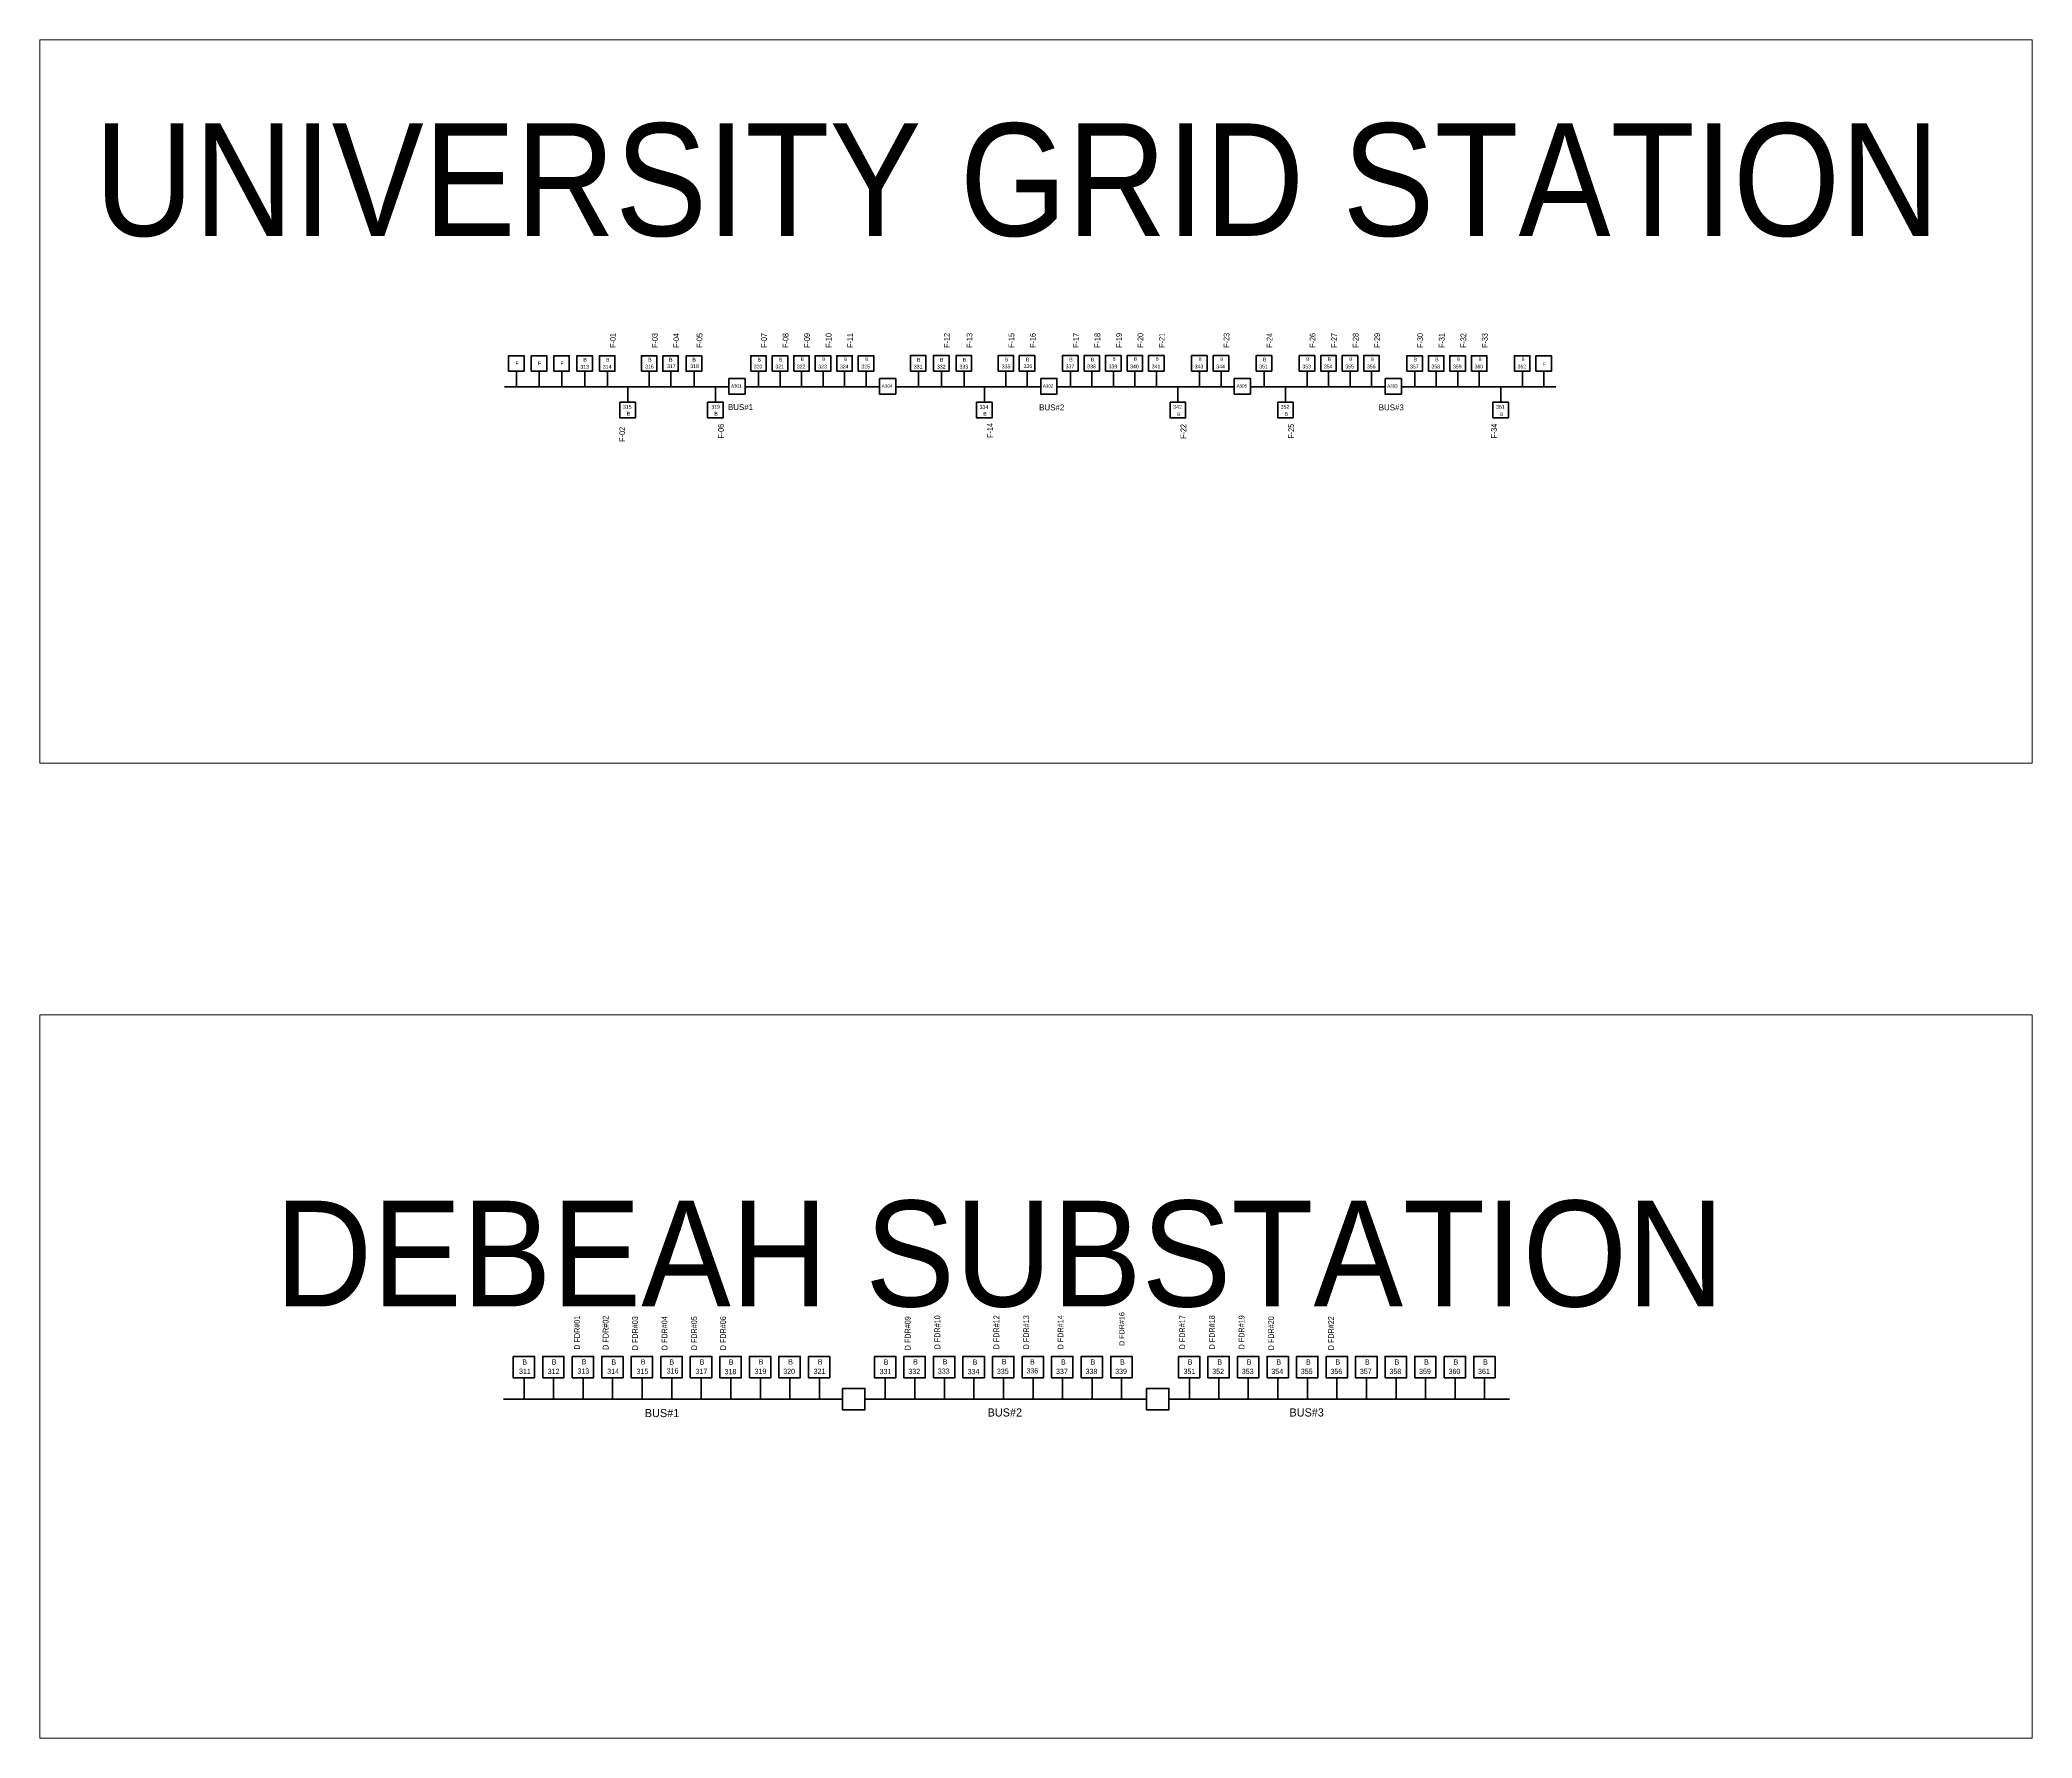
# Model space of a CAD drawing. Header units: metres. Extents: x 65984 to 144644, y -19036 to 23726.
# Drawn here: x 125443 to 127159, y 8153 to 9616 of the extents above; entities that cross this region are included whole.
import ezdxf
from ezdxf.enums import TextEntityAlignment as Align

# ---------------------------------------------------------------- set-up
doc = ezdxf.new("R2010")
doc.units = ezdxf.units.M
doc.header["$MEASUREMENT"] = 0
for name, color, linetype, lineweight in [('d_switch', 95, 'Continuous', 40), ('GRID STATION  04', 7, 'Continuous', 40), ('GRID STATION 01', 7, 'Continuous', 40), ('Level 37', 7, 'Continuous', 0), ('O H MAIN FEEDER', 4, 'Continuous', 100)]:
    doc.layers.add(name, color=color, linetype=linetype, lineweight=lineweight)
doc.styles.add('NASKHF', font='naskhf.shx', dxfattribs={"height": 8})
doc.styles.add('Style-Arial', font='arial.ttf')
doc.styles.add('Style-msdefault', font='msdefault.shx')

msp = doc.modelspace()

# ---------------------------------------------------------------- linework, layer by layer
at = {"layer": 'GRID STATION  04', "color": 121, "linetype": 'Continuous', "lineweight": 211, "ltscale": 0.482743}
for p, q in [((126036.5, 9316.9), (125843.4, 9316.9)), ((126166.2, 9316.9), (126050.5, 9316.9)), ((126305, 9316.9), (126180.2, 9316.9)), ((126471.7, 9316.9), (126319, 9316.9)), ((126601.5, 9316.9), (126485.8, 9316.9)), ((126748.6, 9316.9), (126615.6, 9316.9))]:
    msp.add_line(p, q, dxfattribs=at)
at = {"layer": 'GRID STATION  04', "color": 214, "linetype": 'Continuous', "lineweight": 70, "ltscale": 0.482743}
for p, q in [((125853.7, 9330.2), (125853.7, 9316.9)), ((125873.1, 9330.2), (125873.1, 9316.9)), ((125892.6, 9330.2), (125892.6, 9316.9)), ((126199.7, 9330.3), (126199.7, 9316.9))]:
    msp.add_line(p, q, dxfattribs=at)
at = {"layer": 'GRID STATION  04', "color": 121, "linetype": 'Continuous', "lineweight": 70, "ltscale": 0.482743}
for p, q in [((125912.4, 9330.2), (125912.4, 9316.9)), ((125931.9, 9330.2), (125931.9, 9316.9)), ((125949.5, 9303.6), (125949.5, 9317)), ((125968, 9330.2), (125968, 9316.9)), ((126062.1, 9330.2), (126062.1, 9316.9)), ((126080.6, 9330.2), (126080.6, 9316.9)), ((126099.1, 9330.2), (126099.1, 9316.9)), ((126117.7, 9330.2), (126117.7, 9316.9)), ((126136.2, 9330.2), (126136.2, 9316.9)), ((126154.7, 9330.2), (126154.7, 9316.9)), ((126239, 9330.3), (126239, 9316.9)), ((126256.6, 9303.5), (126256.6, 9316.9)), ((126275.1, 9330.3), (126275.1, 9316.9)), ((126330.6, 9330.3), (126330.6, 9316.9)), ((126349.1, 9330.3), (126349.1, 9316.9)), ((126386.2, 9330.3), (126386.2, 9316.9)), ((126404.7, 9330.3), (126404.7, 9316.9)), ((126423.2, 9303.5), (126423.2, 9316.9)), ((126441.8, 9330.3), (126441.8, 9316.9)), ((126460.3, 9330.3), (126460.3, 9316.9)), ((126497.4, 9330.3), (126497.4, 9316.9)), ((126515.9, 9303.5), (126515.9, 9316.9)), ((126534.4, 9330.3), (126534.4, 9316.9)), ((126552.9, 9330.3), (126552.9, 9316.9)), ((126571.5, 9330.3), (126571.5, 9316.9)), ((126590, 9330.3), (126590, 9316.9)), ((126627.1, 9330.2), (126627.1, 9316.9)), ((126645.6, 9330.2), (126645.6, 9316.9)), ((126664.2, 9330.2), (126664.2, 9316.9)), ((126682.7, 9330.2), (126682.7, 9316.9)), ((126701.2, 9303.6), (126701.2, 9317)), ((126719.8, 9330.2), (126719.8, 9316.9)), ((126738.3, 9330.2), (126738.3, 9316.9))]:
    msp.add_line(p, q, dxfattribs=at)
at = {"layer": 'GRID STATION  04', "color": 218, "linetype": 'Continuous', "lineweight": 70, "ltscale": 0.482743}
for p, q in [((125986.4, 9316.9), (125986.4, 9330.2)), ((126006.5, 9316.9), (126006.5, 9330.2)), ((126293.5, 9316.9), (126293.5, 9330.3))]:
    msp.add_line(p, q, dxfattribs=at)
at = {"layer": 'GRID STATION  04', "color": 251, "linetype": 'Continuous', "lineweight": 70, "ltscale": 0.482743}
msp.add_line((126025, 9303.6), (126025, 9317), dxfattribs=at)
at = {"layer": 'GRID STATION  04', "color": 5, "linetype": 'Continuous', "lineweight": 70, "ltscale": 0.482743}
msp.add_line((126219.5, 9330.3), (126219.5, 9316.9), dxfattribs=at)
at = {"layer": 'GRID STATION  04', "color": 6, "linetype": 'Continuous', "lineweight": 70, "ltscale": 0.482743}
msp.add_line((126367.7, 9330.3), (126367.7, 9316.9), dxfattribs=at)
at = {"layer": 'GRID STATION  04', "color": 121, "linetype": 'Continuous', "lineweight": 70, "ltscale": 0.588932}
for p, q in [((125860.1, 8445.3), (125860.1, 8463.7)), ((125885.5, 8463.7), (125885.5, 8445.3)), ((126038.1, 8463.7), (126038.1, 8445.3)), ((126063.6, 8463.7), (126063.6, 8445.3)), ((126089, 8463.7), (126089, 8445.3)), ((126114.4, 8463.7), (126114.4, 8445.3)), ((126171.2, 8445.3), (126171.2, 8463.7)), ((126247.5, 8463.7), (126247.5, 8445.3)), ((126349.3, 8463.7), (126349.3, 8445.3)), ((126374.7, 8463.7), (126374.7, 8445.3)), ((126534.7, 8463.7), (126534.7, 8445.3)), ((126585.6, 8463.7), (126585.6, 8445.3)), ((126611, 8463.7), (126611, 8445.3)), ((126636.4, 8463.7), (126636.4, 8445.3)), ((126661.9, 8463.7), (126661.9, 8445.3)), ((126687.3, 8463.7), (126687.3, 8445.3))]:
    msp.add_line(p, q, dxfattribs=at)
at = {"layer": 'GRID STATION  04', "color": 134, "linetype": 'Continuous', "lineweight": 70, "ltscale": 0.588932}
msp.add_line((125911, 8463.7), (125911, 8445.3), dxfattribs=at)
at = {"layer": 'GRID STATION  04', "color": 214, "linetype": 'Continuous', "lineweight": 70, "ltscale": 0.588932}
msp.add_line((125936.4, 8463.7), (125936.4, 8445.3), dxfattribs=at)
at = {"layer": 'GRID STATION  04', "color": 5, "linetype": 'Continuous', "lineweight": 70, "ltscale": 0.588932}
for p, q in [((125961.8, 8463.7), (125961.8, 8445.3)), ((126323.8, 8463.7), (126323.8, 8445.3)), ((126560.1, 8445.3), (126560.1, 8463.7))]:
    msp.add_line(p, q, dxfattribs=at)
at = {"layer": 'GRID STATION  04', "color": 218, "linetype": 'Continuous', "lineweight": 70, "ltscale": 0.588932}
msp.add_line((125987.3, 8445.3), (125987.3, 8463.7), dxfattribs=at)
at = {"layer": 'GRID STATION  04', "color": 251, "linetype": 'Continuous', "lineweight": 70, "ltscale": 0.588932}
for p, q in [((126012.7, 8463.7), (126012.7, 8445.3)), ((126298.4, 8445.3), (126298.4, 8463.7))]:
    msp.add_line(p, q, dxfattribs=at)
at = {"layer": 'GRID STATION  04', "color": 6, "linetype": 'Continuous', "lineweight": 70, "ltscale": 0.588932}
msp.add_line((126196.7, 8463.7), (126196.7, 8445.3), dxfattribs=at)
at = {"layer": 'GRID STATION  04', "color": 234, "linetype": 'Continuous', "lineweight": 70, "ltscale": 0.588932}
msp.add_line((126222.1, 8463.7), (126222.1, 8445.3), dxfattribs=at)
at = {"layer": 'GRID STATION  04', "color": 74, "linetype": 'Continuous', "lineweight": 70, "ltscale": 0.588932}
msp.add_line((126273, 8463.7), (126273, 8445.3), dxfattribs=at)
at = {"layer": 'GRID STATION  04', "color": 30, "linetype": 'Continuous', "lineweight": 70, "ltscale": 0.588932}
msp.add_line((126433, 8445.3), (126433, 8463.7), dxfattribs=at)
at = {"layer": 'GRID STATION  04', "color": 174, "linetype": 'Continuous', "lineweight": 70, "ltscale": 0.588932}
msp.add_line((126458.4, 8463.7), (126458.4, 8445.3), dxfattribs=at)
at = {"layer": 'GRID STATION  04', "color": 3, "linetype": 'Continuous', "lineweight": 70, "ltscale": 0.588932}
msp.add_line((126483.8, 8463.7), (126483.8, 8445.3), dxfattribs=at)
at = {"layer": 'GRID STATION  04', "color": 22, "linetype": 'Continuous', "lineweight": 70, "ltscale": 0.588932}
msp.add_line((126509.3, 8463.7), (126509.3, 8445.3), dxfattribs=at)
at = {"layer": 'GRID STATION  04', "color": 121, "linetype": 'Continuous', "lineweight": 211, "ltscale": 0.588932}
for p, q in [((126134.3, 8445.3), (125842.5, 8445.3)), ((126396.1, 8445.3), (126153.6, 8445.3)), ((126708.6, 8445.3), (126415.4, 8445.3))]:
    msp.add_line(p, q, dxfattribs=at)
at = {"layer": 'GRID STATION  04', "color": 214, "linetype": 'Continuous', "lineweight": 70, "ltscale": 0.482743, "flags": 128}
for points in [[(125846.8, 9330.2), (125846.8, 9343.6), (125860.2, 9343.6), (125860.2, 9330.2)], [(125866.3, 9330.2), (125866.3, 9343.6), (125879.7, 9343.6), (125879.7, 9330.2)], [(125885.8, 9330.2), (125885.8, 9343.6), (125899.1, 9343.6), (125899.1, 9330.2)], [(126192.9, 9330.3), (126192.9, 9343.7), (126206.2, 9343.7), (126206.2, 9330.3)]]:
    msp.add_lwpolyline(points, close=True, dxfattribs=at)
at = {"layer": 'GRID STATION  04', "color": 121, "linetype": 'Continuous', "lineweight": 70, "ltscale": 0.482743, "flags": 128}
for points in [[(125905.6, 9330.2), (125905.6, 9343.6), (125919, 9343.6), (125919, 9330.2)], [(125925.1, 9330.2), (125925.1, 9343.6), (125938.4, 9343.6), (125938.4, 9330.2)], [(125961.2, 9330.2), (125961.2, 9343.6), (125974.6, 9343.6), (125974.6, 9330.2)], [(126055.3, 9330.2), (126055.3, 9343.6), (126068.6, 9343.6), (126068.6, 9330.2)], [(126073.8, 9330.2), (126073.8, 9343.6), (126087.2, 9343.6), (126087.2, 9330.2)], [(126092.3, 9330.2), (126092.3, 9343.6), (126105.7, 9343.6), (126105.7, 9330.2)], [(126110.8, 9330.2), (126110.8, 9343.6), (126124.2, 9343.6), (126124.2, 9330.2)], [(126129.4, 9330.2), (126129.4, 9343.6), (126142.8, 9343.6), (126142.8, 9330.2)], [(126147.9, 9330.2), (126147.9, 9343.6), (126161.3, 9343.6), (126161.3, 9330.2)], [(126232.2, 9330.3), (126232.2, 9343.7), (126245.5, 9343.7), (126245.5, 9330.3)], [(126268.3, 9330.3), (126268.3, 9343.7), (126281.7, 9343.7), (126281.7, 9330.3)], [(126323.8, 9330.3), (126323.8, 9343.7), (126337.2, 9343.7), (126337.2, 9330.3)], [(126342.3, 9330.3), (126342.3, 9343.7), (126355.7, 9343.7), (126355.7, 9330.3)], [(126379.4, 9330.3), (126379.4, 9343.7), (126392.7, 9343.7), (126392.7, 9330.3)], [(126397.9, 9330.3), (126397.9, 9343.7), (126411.3, 9343.7), (126411.3, 9330.3)], [(126434.9, 9330.3), (126434.9, 9343.7), (126448.3, 9343.7), (126448.3, 9330.3)], [(126453.5, 9330.3), (126453.5, 9343.7), (126466.9, 9343.7), (126466.9, 9330.3)], [(126490.5, 9330.3), (126490.5, 9343.7), (126503.9, 9343.7), (126503.9, 9330.3)], [(126527.6, 9330.3), (126527.6, 9343.7), (126541, 9343.7), (126541, 9330.3)], [(126546.1, 9330.3), (126546.1, 9343.7), (126559.5, 9343.7), (126559.5, 9330.3)], [(126564.6, 9330.3), (126564.6, 9343.7), (126578, 9343.7), (126578, 9330.3)], [(126583.2, 9330.3), (126583.2, 9343.7), (126596.6, 9343.7), (126596.6, 9330.3)], [(126620.3, 9330.2), (126620.3, 9343.6), (126633.7, 9343.6), (126633.7, 9330.2)], [(126638.8, 9330.2), (126638.8, 9343.6), (126652.2, 9343.6), (126652.2, 9330.2)], [(126657.3, 9330.2), (126657.3, 9343.6), (126670.7, 9343.6), (126670.7, 9330.2)], [(126675.9, 9330.2), (126675.9, 9343.6), (126689.3, 9343.6), (126689.3, 9330.2)], [(126712.9, 9330.2), (126712.9, 9343.6), (126726.3, 9343.6), (126726.3, 9330.2)], [(126731.5, 9330.2), (126731.5, 9343.6), (126744.8, 9343.6), (126744.8, 9330.2)], [(125942.6, 9303.6), (125942.6, 9290.2), (125956, 9290.2), (125956, 9303.6)], [(126249.8, 9303.5), (126249.8, 9290.1), (126263.1, 9290.1), (126263.1, 9303.5)], [(126416.4, 9303.5), (126416.4, 9290.1), (126429.8, 9290.1), (126429.8, 9303.5)], [(126509.1, 9303.5), (126509.1, 9290.2), (126522.4, 9290.2), (126522.4, 9303.5)], [(126694.4, 9303.6), (126694.4, 9290.2), (126707.8, 9290.2), (126707.8, 9303.6)]]:
    msp.add_lwpolyline(points, close=True, dxfattribs=at)
at = {"layer": 'GRID STATION  04', "color": 218, "linetype": 'Continuous', "lineweight": 70, "ltscale": 0.482743, "flags": 128}
for points in [[(125979.5, 9343.6), (125979.5, 9330.2), (125992.9, 9330.2), (125992.9, 9343.6)], [(125999.7, 9343.6), (125999.7, 9330.2), (126013.1, 9330.2), (126013.1, 9343.6)], [(126286.6, 9343.7), (126286.6, 9330.3), (126300, 9330.3), (126300, 9343.7)]]:
    msp.add_lwpolyline(points, close=True, dxfattribs=at)
at = {"layer": 'GRID STATION  04', "color": 5, "linetype": 'Continuous', "lineweight": 70, "ltscale": 0.482743, "flags": 128}
msp.add_lwpolyline([(126212.7, 9330.3), (126212.7, 9343.7), (126226.1, 9343.7), (126226.1, 9330.3)], close=True, dxfattribs=at)
at = {"layer": 'GRID STATION  04', "color": 6, "linetype": 'Continuous', "lineweight": 70, "ltscale": 0.482743, "flags": 128}
msp.add_lwpolyline([(126360.8, 9330.3), (126360.8, 9343.7), (126374.2, 9343.7), (126374.2, 9330.3)], close=True, dxfattribs=at)
at = {"layer": 'GRID STATION  04', "color": 121, "linetype": 'Continuous', "lineweight": 53, "ltscale": 0.482743, "flags": 128}
for points in [[(126036.5, 9323.9), (126036.5, 9310.5), (126050.5, 9310.5), (126050.5, 9323.9)], [(126166.2, 9323.9), (126166.2, 9310.5), (126180.2, 9310.5), (126180.2, 9323.9)], [(126305, 9324), (126305, 9310.6), (126319, 9310.6), (126319, 9324)], [(126471.7, 9323.9), (126471.7, 9310.6), (126485.8, 9310.6), (126485.8, 9323.9)], [(126601.5, 9323.9), (126601.5, 9310.5), (126615.6, 9310.5), (126615.6, 9323.9)]]:
    msp.add_lwpolyline(points, close=True, dxfattribs=at)
at = {"layer": 'GRID STATION  04', "color": 251, "linetype": 'Continuous', "lineweight": 70, "ltscale": 0.482743, "flags": 128}
msp.add_lwpolyline([(126018.2, 9303.6), (126018.2, 9290.2), (126031.6, 9290.2), (126031.6, 9303.6)], close=True, dxfattribs=at)
at = {"layer": 'GRID STATION  04', "color": 121, "linetype": 'Continuous', "lineweight": 70, "ltscale": 0.588932, "flags": 128}
for points in [[(125850.7, 8482.1), (125850.7, 8463.7), (125869.1, 8463.7), (125869.1, 8482.1)], [(125876.2, 8463.7), (125876.2, 8482.1), (125894.5, 8482.1), (125894.5, 8463.7)], [(126028.8, 8463.7), (126028.8, 8482.1), (126047.1, 8482.1), (126047.1, 8463.7)], [(126054.2, 8463.7), (126054.2, 8482.1), (126072.6, 8482.1), (126072.6, 8463.7)], [(126079.6, 8463.7), (126079.6, 8482.1), (126098, 8482.1), (126098, 8463.7)], [(126105.1, 8463.7), (126105.1, 8482.1), (126123.4, 8482.1), (126123.4, 8463.7)], [(126161.8, 8482.1), (126161.8, 8463.7), (126180.2, 8463.7), (126180.2, 8482.1)], [(126238.1, 8463.7), (126238.1, 8482.1), (126256.5, 8482.1), (126256.5, 8463.7)], [(126339.9, 8463.7), (126339.9, 8482.1), (126358.2, 8482.1), (126358.2, 8463.7)], [(126365.3, 8463.7), (126365.3, 8482.1), (126383.7, 8482.1), (126383.7, 8463.7)], [(126525.3, 8463.7), (126525.3, 8482.1), (126543.7, 8482.1), (126543.7, 8463.7)], [(126576.2, 8463.7), (126576.2, 8482.1), (126594.6, 8482.1), (126594.6, 8463.7)], [(126601.6, 8463.7), (126601.6, 8482.1), (126620, 8482.1), (126620, 8463.7)], [(126627.1, 8463.7), (126627.1, 8482.1), (126645.4, 8482.1), (126645.4, 8463.7)], [(126652.5, 8463.7), (126652.5, 8482.1), (126670.9, 8482.1), (126670.9, 8463.7)], [(126677.9, 8463.7), (126677.9, 8482.1), (126696.3, 8482.1), (126696.3, 8463.7)]]:
    msp.add_lwpolyline(points, close=True, dxfattribs=at)
at = {"layer": 'GRID STATION  04', "color": 134, "linetype": 'Continuous', "lineweight": 70, "ltscale": 0.588932, "flags": 128}
msp.add_lwpolyline([(125901.6, 8463.7), (125901.6, 8482.1), (125920, 8482.1), (125920, 8463.7)], close=True, dxfattribs=at)
at = {"layer": 'GRID STATION  04', "color": 214, "linetype": 'Continuous', "lineweight": 70, "ltscale": 0.588932, "flags": 128}
msp.add_lwpolyline([(125927, 8463.7), (125927, 8482.1), (125945.4, 8482.1), (125945.4, 8463.7)], close=True, dxfattribs=at)
at = {"layer": 'GRID STATION  04', "color": 5, "linetype": 'Continuous', "lineweight": 70, "ltscale": 0.588932, "flags": 128}
for points in [[(125952.5, 8463.7), (125952.5, 8482.1), (125970.8, 8482.1), (125970.8, 8463.7)], [(126314.4, 8463.7), (126314.4, 8482.1), (126332.8, 8482.1), (126332.8, 8463.7)], [(126550.8, 8482.1), (126550.8, 8463.7), (126569.1, 8463.7), (126569.1, 8482.1)]]:
    msp.add_lwpolyline(points, close=True, dxfattribs=at)
at = {"layer": 'GRID STATION  04', "color": 218, "linetype": 'Continuous', "lineweight": 70, "ltscale": 0.588932, "flags": 128}
msp.add_lwpolyline([(125977.9, 8482.1), (125977.9, 8463.7), (125996.3, 8463.7), (125996.3, 8482.1)], close=True, dxfattribs=at)
at = {"layer": 'GRID STATION  04', "color": 251, "linetype": 'Continuous', "lineweight": 70, "ltscale": 0.588932, "flags": 128}
for points in [[(126003.3, 8463.7), (126003.3, 8482.1), (126021.7, 8482.1), (126021.7, 8463.7)], [(126289, 8482.1), (126289, 8463.7), (126307.4, 8463.7), (126307.4, 8482.1)]]:
    msp.add_lwpolyline(points, close=True, dxfattribs=at)
at = {"layer": 'GRID STATION  04', "color": 6, "linetype": 'Continuous', "lineweight": 70, "ltscale": 0.588932, "flags": 128}
msp.add_lwpolyline([(126187.3, 8463.7), (126187.3, 8482.1), (126205.6, 8482.1), (126205.6, 8463.7)], close=True, dxfattribs=at)
at = {"layer": 'GRID STATION  04', "color": 234, "linetype": 'Continuous', "lineweight": 70, "ltscale": 0.588932, "flags": 128}
msp.add_lwpolyline([(126212.7, 8463.7), (126212.7, 8482.1), (126231.1, 8482.1), (126231.1, 8463.7)], close=True, dxfattribs=at)
at = {"layer": 'GRID STATION  04', "color": 74, "linetype": 'Continuous', "lineweight": 70, "ltscale": 0.588932, "flags": 128}
msp.add_lwpolyline([(126263.6, 8463.7), (126263.6, 8482.1), (126281.9, 8482.1), (126281.9, 8463.7)], close=True, dxfattribs=at)
at = {"layer": 'GRID STATION  04', "color": 30, "linetype": 'Continuous', "lineweight": 70, "ltscale": 0.588932, "flags": 128}
msp.add_lwpolyline([(126423.6, 8482.1), (126423.6, 8463.7), (126442, 8463.7), (126442, 8482.1)], close=True, dxfattribs=at)
at = {"layer": 'GRID STATION  04', "color": 174, "linetype": 'Continuous', "lineweight": 70, "ltscale": 0.588932, "flags": 128}
msp.add_lwpolyline([(126449, 8463.7), (126449, 8482.1), (126467.4, 8482.1), (126467.4, 8463.7)], close=True, dxfattribs=at)
at = {"layer": 'GRID STATION  04', "color": 3, "linetype": 'Continuous', "lineweight": 70, "ltscale": 0.588932, "flags": 128}
msp.add_lwpolyline([(126474.5, 8463.7), (126474.5, 8482.1), (126492.8, 8482.1), (126492.8, 8463.7)], close=True, dxfattribs=at)
at = {"layer": 'GRID STATION  04', "color": 22, "linetype": 'Continuous', "lineweight": 70, "ltscale": 0.588932, "flags": 128}
msp.add_lwpolyline([(126499.9, 8463.7), (126499.9, 8482.1), (126518.3, 8482.1), (126518.3, 8463.7)], close=True, dxfattribs=at)
at = {"layer": 'GRID STATION  04', "color": 121, "linetype": 'Continuous', "lineweight": 211, "ltscale": 0.588932, "flags": 128}
for points in [[(126134.3, 8454.5), (126134.3, 8436.1), (126153.6, 8436.1), (126153.6, 8454.5)], [(126396.1, 8454.5), (126396.1, 8436.1), (126415.4, 8436.1), (126415.4, 8454.5)]]:
    msp.add_lwpolyline(points, close=True, dxfattribs=at)
at = {"layer": 'O H MAIN FEEDER', "color": 140, "linetype": 'Continuous', "lineweight": 13, "flags": 128}
for points in [[(125443.2, 9615.5), (127158.7, 9615.5), (127158.7, 8992.7), (125443.2, 8992.7)], [(125443.2, 8776.2), (127158.7, 8776.2), (127158.7, 8153.4), (125443.2, 8153.4)]]:
    msp.add_lwpolyline(points, close=True, dxfattribs=at)

# ---------------------------------------------------------------- texts
at = {"layer": 'd_switch', "color": 2, "linetype": 'Continuous', "lineweight": 30, "style": 'Style-msdefault', "width": 0.9}
for s, p in [('F-01', (125934.1, 9350.3)), ('F-03', (125970.2, 9350.3)), ('F-04', (125988.6, 9350.3)), ('F-05', (126008.7, 9350.3)), ('F-07', (126064.3, 9350.3)), ('F-08', (126082.8, 9350.3)), ('F-09', (126101.3, 9350.3)), ('F-10', (126119.9, 9350.3)), ('F-11', (126138.4, 9350.3)), ('F-12', (126221.7, 9350.4)), ('F-13', (126241.2, 9350.4)), ('F-15', (126277.3, 9350.4)), ('F-16', (126295.7, 9350.4)), ('F-17', (126332.8, 9350.4)), ('F-18', (126351.3, 9350.4)), ('F-19', (126369.9, 9350.4)), ('F-20', (126388.4, 9350.4)), ('F-21', (126406.9, 9350.4)), ('F-23', (126462.5, 9350.4)), ('F-24', (126499.6, 9350.4)), ('F-26', (126536.6, 9350.4)), ('F-27', (126555.1, 9350.4)), ('F-28', (126573.7, 9350.4)), ('F-29', (126592.2, 9350.4)), ('F-30', (126629.3, 9350.3)), ('F-31', (126647.8, 9350.3)), ('F-32', (126666.4, 9350.3)), ('F-33', (126684.9, 9350.3))]:
    msp.add_text(s, height=5, rotation=90, dxfattribs=at).set_placement(p, align=Align.TOP_LEFT)
for s, p in [('F-06', (126027.2, 9284.9)), ('F-14', (126258.8, 9285.7)), ('F-22', (126425.4, 9284.8)), ('F-25', (126518.1, 9284.9)), ('F-34', (126692.9, 9285))]:
    msp.add_text(s, height=5, rotation=90, dxfattribs=at).set_placement(p, align=Align.TOP_RIGHT)
at = {"layer": 'd_switch', "color": 2, "linetype": 'Continuous', "lineweight": 30, "insert": (125942.1, 9269.5), "char_height": 5, "attachment_point": 1, "rotation": 90, "style": 'NASKHF'}
msp.add_mtext('\\Fmsdefault;\\H1x;\\W0.9;F-02\\P', dxfattribs=at)
at = {"layer": 'GRID STATION  04', "color": 5, "linetype": 'Continuous', "lineweight": 70, "style": 'Style-msdefault', "width": 0.888889}
for s, height, p in [('F', 3.28, (125852.7, 9338.8)), ('F', 3.28, (125872.1, 9338.8)), ('F', 3.28, (125891.6, 9338.8)), ('332', 3.28, (126215.7, 9335.8)), ('B', 3.28, (126218.3, 9341.7)), ('B', 4.5, (125960.6, 8479.6)), ('B', 4.5, (126322.5, 8479.5)), ('B', 4.5, (126558.8, 8479.5)), ('315', 4.5, (125957, 8471.5)), ('337', 4.5, (126318.2, 8471.4)), ('356', 4.5, (126554.5, 8471.4))]:
    msp.add_text(s, height=height, dxfattribs=at).set_placement(p, align=Align.TOP_LEFT)
at = {"layer": 'GRID STATION  04', "color": 121, "linetype": 'Continuous', "lineweight": 70, "style": 'Style-msdefault', "width": 0.888889}
for s, height, p in [('313', 3.28, (125908.6, 9335.7)), ('B', 3.28, (125911.2, 9341.7)), ('314', 3.28, (125928, 9335.7)), ('B', 3.28, (125930.6, 9341.7)), ('316', 3.28, (125964.4, 9335.9)), ('B', 3.28, (125967, 9341.8)), ('320', 3.28, (126057.9, 9335.9)), ('B', 3.28, (126061.1, 9341.8)), ('321', 3.28, (126076.5, 9335.9)), ('B', 3.28, (126079.6, 9341.8)), ('322', 3.28, (126095, 9335.9)), ('B', 2.91, (126098.4, 9342.1)), ('323', 3.28, (126113.5, 9335.9)), ('B', 2.91, (126116.9, 9342.1)), ('324', 3.28, (126132.1, 9335.9)), ('B', 2.91, (126135.5, 9342.1)), ('325', 3.28, (126150.6, 9335.9)), ('B', 2.91, (126154, 9342.1)), ('331', 3.28, (126195.8, 9335.8)), ('B', 3.28, (126198.5, 9341.7)), ('333', 3.28, (126235.1, 9335.8)), ('B', 3.28, (126237.8, 9341.7)), ('335', 3.28, (126271.5, 9336)), ('B', 3.28, (126274.1, 9341.9)), ('337', 3.28, (126326.5, 9336)), ('B', 3.28, (126329.6, 9341.9)), ('338', 3.28, (126345, 9336)), ('B', 3.28, (126348.1, 9341.9)), ('340', 3.28, (126382, 9336)), ('B', 2.91, (126385.4, 9342.2)), ('341', 3.28, (126400.6, 9336)), ('B', 2.91, (126404, 9342.2)), ('343', 3.28, (126437.6, 9336)), ('B', 2.91, (126441, 9342.1)), ('344', 3.28, (126456.2, 9335.9)), ('B', 2.91, (126459.6, 9342.1)), ('351', 3.28, (126493.2, 9335.9)), ('B', 3.28, (126496.4, 9341.9)), ('353', 3.28, (126530.3, 9335.9)), ('B', 2.91, (126533.7, 9342.1)), ('354', 3.28, (126548.8, 9335.9)), ('B', 2.91, (126552.2, 9342.1)), ('355', 3.28, (126567.3, 9335.9)), ('B', 2.91, (126570.7, 9342.1)), ('356', 3.28, (126585.9, 9335.9)), ('B', 2.91, (126589.3, 9342.1)), ('357', 3.28, (126623, 9335.9)), ('B', 3.28, (126626.1, 9341.9)), ('358', 3.28, (126641.5, 9335.9)), ('B', 3.28, (126644.7, 9341.9)), ('359', 3.28, (126660, 9335.9)), ('B', 2.91, (126663.4, 9342.1)), ('360', 3.28, (126678.6, 9335.9)), ('B', 2.91, (126682, 9342.1)), ('362', 3.28, (126715.6, 9335.9)), ('B', 2.91, (126719, 9342.1)), ('F', 2.91, (126737.5, 9338)), ('B', 4.5, (125858.6, 8479.5)), ('B', 4.5, (125884.1, 8479.5)), ('B', 4.5, (126036.4, 8479.4)), ('B', 4.5, (126062.2, 8479.6)), ('B', 4.5, (126087.6, 8479.6)), ('B', 4.5, (126113.1, 8479.6)), ('B', 4.5, (126169.8, 8479.4)), ('B', 4.5, (126246.4, 8479.4)), ('B', 4.5, (126347.9, 8479.5)), ('B', 4.5, (126373.3, 8479.5)), ('B', 4.5, (126533.4, 8479.5)), ('B', 4.5, (126584.2, 8479.5)), ('B', 4.5, (126609.7, 8479.5)), ('B', 4.5, (126635.1, 8479.5)), ('B', 4.5, (126660.5, 8479.5)), ('B', 4.5, (126686, 8479.5)), ('311', 4.5, (125855.8, 8471.5)), ('312', 4.5, (125880.5, 8471.4)), ('318', 4.5, (126032.8, 8471.2)), ('319', 4.5, (126058.6, 8471.5)), ('320', 4.5, (126083.3, 8471.5)), ('321', 4.5, (126109.5, 8471.5)), ('331', 4.5, (126166.3, 8471.3)), ('334', 4.5, (126242.1, 8471.2)), ('338', 4.5, (126343.6, 8471.4)), ('339', 4.5, (126369.1, 8471.4)), ('355', 4.5, (126529, 8471.4)), ('357', 4.5, (126579.9, 8471.4)), ('358', 4.5, (126605.3, 8471.4)), ('359', 4.5, (126630.8, 8471.4)), ('360', 4.5, (126656.2, 8471.4)), ('361', 4.5, (126681.6, 8471.4))]:
    msp.add_text(s, height=height, dxfattribs=at).set_placement(p, align=Align.TOP_LEFT)
at = {"layer": 'GRID STATION  04', "color": 218, "linetype": 'Continuous', "lineweight": 70, "style": 'Style-msdefault', "width": 0.888889}
for s, height, p in [('317', 3.28, (125983.2, 9336.2)), ('B', 3.28, (125985, 9341.8)), ('318', 3.28, (126003.3, 9336.2)), ('B', 3.28, (126005.1, 9341.8)), ('336', 3.28, (126290.3, 9336.2)), ('B', 3.28, (126292.1, 9341.9)), ('B', 4.5, (125985.3, 8479.5)), ('316', 4.5, (125982.9, 8471.8))]:
    msp.add_text(s, height=height, dxfattribs=at).set_placement(p, align=Align.TOP_LEFT)
at = {"layer": 'GRID STATION  04', "color": 6, "linetype": 'Continuous', "lineweight": 70, "style": 'Style-msdefault', "width": 0.888889}
for s, height, p in [('339', 3.28, (126363.5, 9336)), ('B', 2.91, (126366.9, 9342.2)), ('B', 4.5, (126195.2, 8479.6)), ('332', 4.5, (126191, 8471.4))]:
    msp.add_text(s, height=height, dxfattribs=at).set_placement(p, align=Align.TOP_LEFT)
at = {"layer": 'GRID STATION  04', "color": 121, "linetype": 'Continuous', "lineweight": 40, "style": 'Style-msdefault'}
for s, p in [('A301', (126038.4, 9318.9)), ('A304', (126168.1, 9318.9)), ('A302', (126306.9, 9318.9)), ('A305', (126473.7, 9318.9)), ('A303', (126603.4, 9318.9))]:
    msp.add_text(s, height=2.78, dxfattribs=at).set_placement(p, align=Align.TOP_LEFT)
at = {"layer": 'GRID STATION  04', "color": 121, "linetype": 'Continuous', "lineweight": 70, "style": 'Style-msdefault', "width": 0.888889}
msp.add_text('315', height=3.28, rotation=360, dxfattribs=at).set_placement((125945.3, 9297.9))
at = {"layer": 'GRID STATION  04', "color": 251, "linetype": 'Continuous', "lineweight": 70, "style": 'Style-msdefault', "width": 0.888889}
for s, p in [('319', (126021.4, 9298)), ('B', (126024, 9292))]:
    msp.add_text(s, height=3.28, dxfattribs=at).set_placement(p)
at = {"layer": 'GRID STATION  04', "color": 121, "linetype": 'Continuous', "lineweight": 70, "style": 'Style-msdefault'}
for s, height, p in [('BUS#1', 5.1, (126035.7, 9301.9)), ('BUS#2', 5.1, (126303.7, 9301.6)), ('BUS#3', 5.1, (126596.1, 9301.6)), ('BUS#1', 7, (125964.1, 8436.8)), ('BUS#2', 7, (126259.3, 8437.3)), ('BUS#3', 7, (126519.2, 8437.3))]:
    msp.add_text(s, height=height, dxfattribs=at).set_placement(p, align=Align.TOP_LEFT)
at = {"layer": 'GRID STATION  04', "color": 121, "linetype": 'Continuous', "lineweight": 70, "style": 'Style-msdefault', "width": 0.888889}
for s, height, p in [('334', 3.28, (126252.4, 9297.8)), ('342', 3.28, (126419.1, 9297.9)), ('352', 3.28, (126511.7, 9297.9)), ('361', 3.28, (126697.1, 9297.9)), ('B', 3.28, (125948.5, 9292)), ('B', 3.28, (126255.6, 9291.9)), ('B', 2.91, (126422.5, 9291.7)), ('B', 3.28, (126514.9, 9291.9)), ('B', 2.91, (126700.5, 9291.7))]:
    msp.add_text(s, height=height, dxfattribs=at).set_placement(p)
at = {"layer": 'GRID STATION  04', "color": 134, "linetype": 'Continuous', "lineweight": 70, "style": 'Style-msdefault', "width": 0.9}
msp.add_text('D FDR#01', height=5, rotation=90, dxfattribs=at).set_placement((125903.2, 8487.8), align=Align.TOP_LEFT)
at = {"layer": 'GRID STATION  04', "color": 214, "linetype": 'Continuous', "lineweight": 70, "style": 'Style-msdefault', "width": 0.9}
msp.add_text('D FDR#02', height=5, rotation=90, dxfattribs=at).set_placement((125927.9, 8487.7), align=Align.TOP_LEFT)
at = {"layer": 'GRID STATION  04', "color": 5, "linetype": 'Continuous', "lineweight": 70, "style": 'Style-msdefault', "width": 0.9}
for s, p in [('D FDR#03', (125953.2, 8487.3)), ('D FDR#14', (126319.6, 8488.1)), ('D FDR#22', (126552.5, 8487.3))]:
    msp.add_text(s, height=5, rotation=90, dxfattribs=at).set_placement(p, align=Align.TOP_LEFT)
at = {"layer": 'GRID STATION  04', "color": 218, "linetype": 'Continuous', "lineweight": 70, "style": 'Style-msdefault', "width": 0.9}
msp.add_text('D FDR#04', height=5, rotation=90, dxfattribs=at).set_placement((125978.6, 8487.3), align=Align.TOP_LEFT)
at = {"layer": 'GRID STATION  04', "color": 251, "linetype": 'Continuous', "lineweight": 70, "style": 'Style-msdefault', "width": 0.9}
for s, p in [('D FDR#05', (126004.1, 8487.3)), ('D FDR#06', (126029, 8487.3)), ('D FDR#13', (126290, 8488.1))]:
    msp.add_text(s, height=5, rotation=90, dxfattribs=at).set_placement(p, align=Align.TOP_LEFT)
at = {"layer": 'GRID STATION  04', "color": 6, "linetype": 'Continuous', "lineweight": 70, "style": 'Style-msdefault', "width": 0.9}
msp.add_text('D FDR#09', height=5, rotation=90, dxfattribs=at).set_placement((126188, 8487.3), align=Align.TOP_LEFT)
at = {"layer": 'GRID STATION  04', "color": 234, "linetype": 'Continuous', "lineweight": 70, "style": 'Style-msdefault', "width": 0.9}
msp.add_text('D FDR#10', height=5, rotation=90, dxfattribs=at).set_placement((126213.5, 8488.1), align=Align.TOP_LEFT)
at = {"layer": 'GRID STATION  04', "color": 74, "linetype": 'Continuous', "lineweight": 70, "style": 'Style-msdefault', "width": 0.9}
msp.add_text('D FDR#12', height=5, rotation=90, dxfattribs=at).set_placement((126264.3, 8488.1), align=Align.TOP_LEFT)
at = {"layer": 'GRID STATION  04', "color": 5, "linetype": 'Continuous', "lineweight": 70, "ltscale": 0.9, "style": 'Style-msdefault', "width": 0.9}
msp.add_text('D FDR#16', height=4.5, rotation=90, dxfattribs=at).set_placement((126372.6, 8491), align=Align.TOP_LEFT)
at = {"layer": 'GRID STATION  04', "color": 30, "linetype": 'Continuous', "lineweight": 70, "style": 'Style-msdefault', "width": 0.9}
msp.add_text('D FDR#17', height=5, rotation=90, dxfattribs=at).set_placement((126424.4, 8488.1), align=Align.TOP_LEFT)
at = {"layer": 'GRID STATION  04', "color": 174, "linetype": 'Continuous', "lineweight": 70, "style": 'Style-msdefault', "width": 0.9}
msp.add_text('D FDR#18', height=5, rotation=90, dxfattribs=at).set_placement((126450, 8488.1), align=Align.TOP_LEFT)
at = {"layer": 'GRID STATION  04', "color": 3, "linetype": 'Continuous', "lineweight": 70, "style": 'Style-msdefault', "width": 0.9}
msp.add_text('D FDR#19', height=5, rotation=90, dxfattribs=at).set_placement((126475.5, 8488.1), align=Align.TOP_LEFT)
at = {"layer": 'GRID STATION  04', "color": 22, "linetype": 'Continuous', "lineweight": 70, "style": 'Style-msdefault', "width": 0.9}
msp.add_text('D FDR#20', height=5, rotation=90, dxfattribs=at).set_placement((126500.9, 8487.3), align=Align.TOP_LEFT)
at = {"layer": 'GRID STATION  04', "color": 134, "linetype": 'Continuous', "lineweight": 70, "style": 'Style-msdefault', "width": 0.888889}
for s, p in [('B', (125909.7, 8479.8)), ('313', (125906.1, 8471.7))]:
    msp.add_text(s, height=4.5, dxfattribs=at).set_placement(p, align=Align.TOP_LEFT)
at = {"layer": 'GRID STATION  04', "color": 214, "linetype": 'Continuous', "lineweight": 70, "style": 'Style-msdefault', "width": 0.888889}
for s, p in [('B', (125935.3, 8479.5)), ('314', (125931.7, 8471.4))]:
    msp.add_text(s, height=4.5, dxfattribs=at).set_placement(p, align=Align.TOP_LEFT)
at = {"layer": 'GRID STATION  04', "color": 251, "linetype": 'Continuous', "lineweight": 70, "style": 'Style-msdefault', "width": 0.888889}
for s, p in [('B', (126011.3, 8479.5)), ('B', (126295.8, 8479.6)), ('317', (126007.7, 8471.4)), ('336', (126292.7, 8471.9))]:
    msp.add_text(s, height=4.5, dxfattribs=at).set_placement(p, align=Align.TOP_LEFT)
at = {"layer": 'GRID STATION  04', "color": 234, "linetype": 'Continuous', "lineweight": 70, "style": 'Style-msdefault', "width": 0.888889}
for s, p in [('B', (126220.6, 8479.7)), ('333', (126216.4, 8471.6))]:
    msp.add_text(s, height=4.5, dxfattribs=at).set_placement(p, align=Align.TOP_LEFT)
at = {"layer": 'GRID STATION  04', "color": 74, "linetype": 'Continuous', "lineweight": 70, "style": 'Style-msdefault', "width": 0.888889}
for s, p in [('B', (126271.6, 8479.7)), ('335', (126267.3, 8471.5))]:
    msp.add_text(s, height=4.5, dxfattribs=at).set_placement(p, align=Align.TOP_LEFT)
at = {"layer": 'GRID STATION  04', "color": 30, "linetype": 'Continuous', "lineweight": 70, "style": 'Style-msdefault', "width": 0.888889}
for s, p in [('B', (126431.6, 8479.5)), ('351', (126428, 8471.4))]:
    msp.add_text(s, height=4.5, dxfattribs=at).set_placement(p, align=Align.TOP_LEFT)
at = {"layer": 'GRID STATION  04', "color": 174, "linetype": 'Continuous', "lineweight": 70, "style": 'Style-msdefault', "width": 0.888889}
for s, p in [('B', (126457.1, 8479.5)), ('352', (126452.7, 8471.4))]:
    msp.add_text(s, height=4.5, dxfattribs=at).set_placement(p, align=Align.TOP_LEFT)
at = {"layer": 'GRID STATION  04', "color": 3, "linetype": 'Continuous', "lineweight": 70, "style": 'Style-msdefault', "width": 0.888889}
for s, p in [('B', (126482.5, 8479.5)), ('353', (126478.2, 8471.4))]:
    msp.add_text(s, height=4.5, dxfattribs=at).set_placement(p, align=Align.TOP_LEFT)
at = {"layer": 'GRID STATION  04', "color": 22, "linetype": 'Continuous', "lineweight": 70, "style": 'Style-msdefault', "width": 0.888889}
for s, p in [('B', (126507.9, 8479.5)), ('354', (126503.6, 8471.4))]:
    msp.add_text(s, height=4.5, dxfattribs=at).set_placement(p, align=Align.TOP_LEFT)
at = {"layer": 'GRID STATION 01', "linetype": 'Continuous', "lineweight": 40, "style": 'Style-Arial', "width": 0.877058}
msp.add_text('UNIVERSITY GRID STATION', height=96.86, dxfattribs=at).set_placement((126284.7, 9495.2), align=Align.MIDDLE_CENTER)
at = {"layer": 'Level 37', "color": 7, "linetype": 'Continuous', "lineweight": 70, "insert": (125645.8, 8676.9), "char_height": 36.446, "attachment_point": 1, "style": 'NASKHF'}
msp.add_mtext('\\P\\Fmsdefault;\\H2.5x;\\W0.95;DEBEAH SUBSTATION', dxfattribs=at)

doc.saveas('drawing.dxf')
